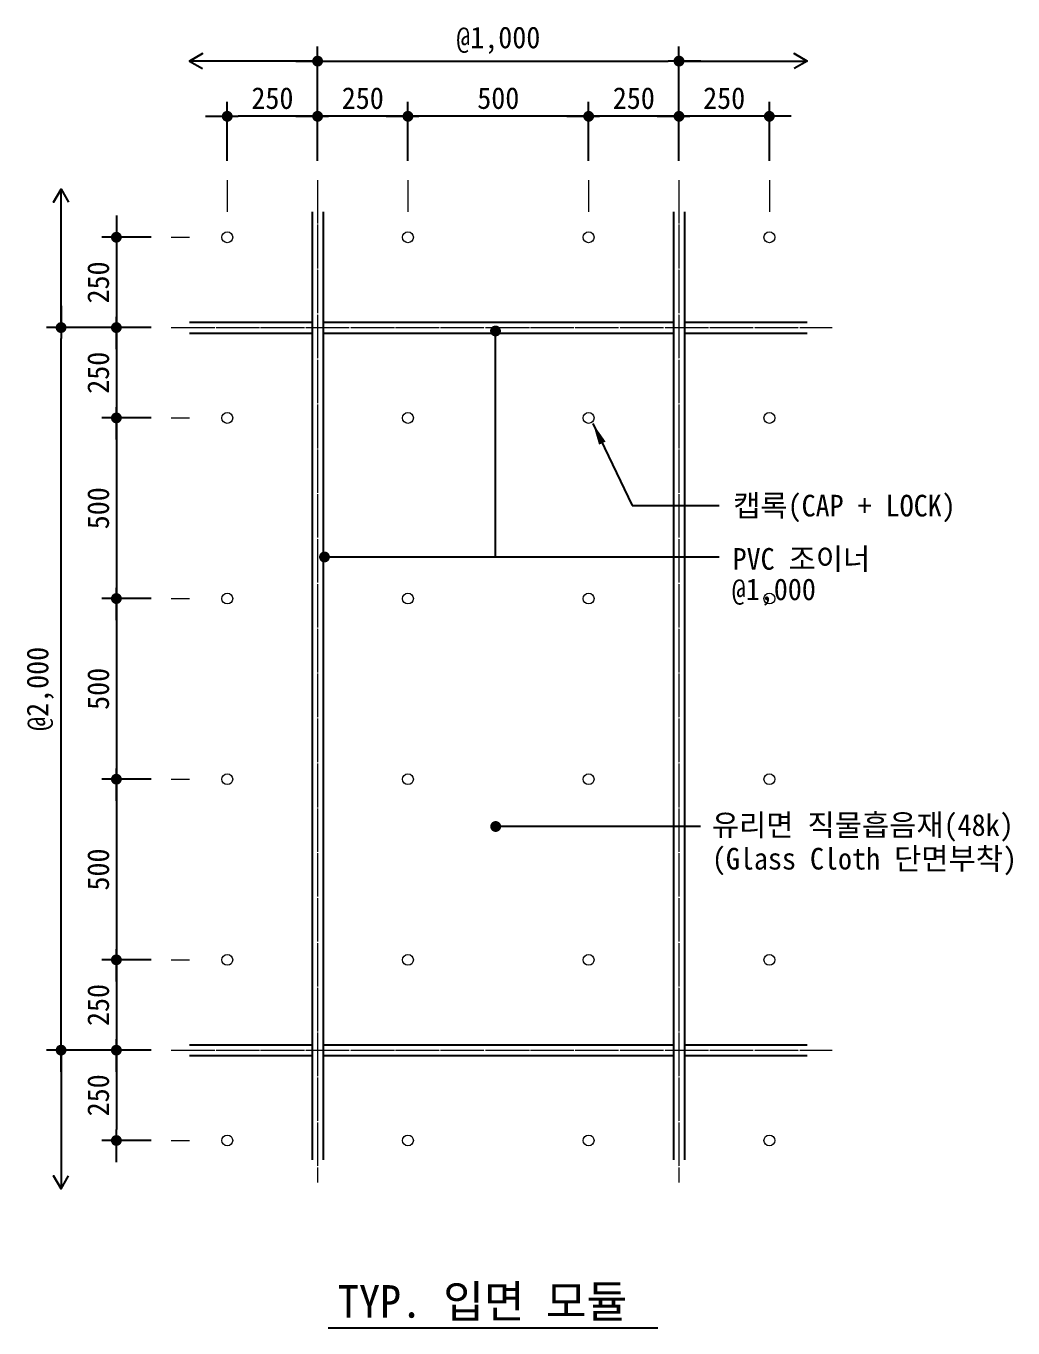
# Model space of a CAD drawing. Header units: millimetres. Extents: x 209 to 75467, y 6568 to 12199.
# Drawn here: x 42480 to 43845, y 10162 to 11964 of the extents above; entities that cross this region are included whole.
import ezdxf
from ezdxf.enums import TextEntityAlignment as Align

# ---------------------------------------------------------------- set-up
doc = ezdxf.new("R2010")
doc.units = ezdxf.units.MM
doc.header["$MEASUREMENT"] = 0
doc.linetypes.add('CEN', pattern=[62, 60, -1, 0, -1])
doc.layers.get('0').update_dxf_attribs({"linetype": 'CONTINUOUS'})
for name, color, linetype, lineweight in [('A-CNTL', 1, 'CEN', 15), ('A-DIMS', 7, 'CONTINUOUS', 25), ('A-ELEV-LIN2', 7, 'CONTINUOUS', 25), ('A-ELEV-LIN3', 8, 'CONTINUOUS', 18), ('A-MKXS-LEAD', 7, 'CONTINUOUS', 25), ('A-MKXS-TEXT1', 3, 'CONTINUOUS', 25), ('A-MKXX-SYMB', 7, 'CONTINUOUS', 25), ('A-XXXX-TXT1', 3, 'CONTINUOUS', 25)]:
    doc.layers.add(name, color=color, linetype=linetype, lineweight=lineweight)
doc.styles.add('HY울릉도L', font='H2GTRE.TTF')
doc.styles.add('돋움체', font='')
doc.styles.get('돋움체').set_extended_font_data('DotumChe')
doc.dimstyles.new('CDIM', dxfattribs={"dimtxt": 3, "dimasz": 1.5, "dimexe": 2, "dimexo": 1, "dimgap": 1, "dimtad": 1, "dimdec": 0, "dimrnd": 0.5, "dimzin": 0, "dimdsep": 32, "dimlunit": 6, "dimtxsty": 'HY울릉도L', "dimblk1": '_CIDOT', "dimblk2": '_CIDOT', "dimsah": 1, "dimcen": 5.5, "dimclrd": 2, "dimclre": 2, "dimclrt": 7, "dimadec": 0, "dimazin": 0, "dimtfac": 1, "dimtdec": 0, "dimtix": 1, "dimtmove": 2, "dimatfit": 1, "dimldrblk": '_CIDOT', "dimfxl": 1, "dimtolj": 1, "dimtzin": 0, "dimlwd": -1, "dimarcsym": 0})

# ---------------------------------------------------------------- blocks, each defined once
blk = doc.blocks.new('_CIDOT')
at = {"color": 0, "linetype": 'ByBlock'}
blk.add_line((2, 0), (-1, 0), dxfattribs=at)
at = {"color": 0, "linetype": 'ByBlock', "const_width": 0.5}
blk.add_lwpolyline([(-0.25, 0, 1), (0.25, 0, 1)], format="xyb", close=True, dxfattribs=at)
blk = doc.blocks.new('*D167')
at = {"layer": 'A-DIMS', "lineweight": -2, "transparency": 16777216}
for p, q in [((42652.6, 11171.6), (42584.5, 11171.6)), ((42652.6, 10921.6), (42584.5, 10921.6))]:
    blk.add_line(p, q, dxfattribs=at)
at = {"layer": 'A-DIMS', "transparency": 16777216}
blk.add_line((42604.5, 11156.6), (42604.5, 10936.6), dxfattribs=at)
at = {"layer": 'A-DIMS', "transparency": 16777216, "xscale": 15, "yscale": 15, "zscale": 15}
for p, rotation in [((42604.5, 11171.6), 90), ((42604.5, 10921.6), 270)]:
    blk.add_blockref('_CIDOT', p, dxfattribs=dict(at, rotation=rotation))
at = {"layer": 'A-DIMS', "color": 3, "transparency": 16777216, "insert": (42579.5, 11046.6), "char_height": 30, "attachment_point": 5, "rotation": 90, "style": '돋움체'}
blk.add_mtext('\\A1;500', dxfattribs=at)
blk = doc.blocks.new('*D182')
at = {"layer": 'A-DIMS', "lineweight": -2, "transparency": 16777216}
for p, q in [((42652.6, 10546.6), (42584.5, 10546.6)), ((42652.6, 10421.6), (42584.5, 10421.6))]:
    blk.add_line(p, q, dxfattribs=at)
at = {"layer": 'A-DIMS', "transparency": 16777216}
blk.add_line((42604.5, 10531.6), (42604.5, 10436.6), dxfattribs=at)
at = {"layer": 'A-DIMS', "transparency": 16777216, "xscale": 15, "yscale": 15, "zscale": 15}
for p, rotation in [((42604.5, 10546.6), 90), ((42604.5, 10421.6), 270)]:
    blk.add_blockref('_CIDOT', p, dxfattribs=dict(at, rotation=rotation))
at = {"layer": 'A-DIMS', "color": 3, "transparency": 16777216, "insert": (42579.5, 10484.1), "char_height": 30, "attachment_point": 5, "rotation": 90, "style": '돋움체'}
blk.add_mtext('\\A1;250', dxfattribs=at)
blk = doc.blocks.new('*D183')
at = {"layer": 'A-DIMS', "lineweight": -2, "transparency": 16777216}
for p, q in [((42652.6, 11671.6), (42584.5, 11671.6)), ((42652.6, 11546.6), (42584.5, 11546.6))]:
    blk.add_line(p, q, dxfattribs=at)
at = {"layer": 'A-DIMS', "transparency": 16777216}
blk.add_line((42604.5, 11656.6), (42604.5, 11561.6), dxfattribs=at)
at = {"layer": 'A-DIMS', "transparency": 16777216, "xscale": 15, "yscale": 15, "zscale": 15}
for p, rotation in [((42604.5, 11671.6), 90), ((42604.5, 11546.6), 270)]:
    blk.add_blockref('_CIDOT', p, dxfattribs=dict(at, rotation=rotation))
at = {"layer": 'A-DIMS', "color": 3, "transparency": 16777216, "insert": (42579.5, 11609.1), "char_height": 30, "attachment_point": 5, "rotation": 90, "style": '돋움체'}
blk.add_mtext('\\A1;250', dxfattribs=at)
blk = doc.blocks.new('*D184')
at = {"layer": 'A-DIMS', "lineweight": -2, "transparency": 16777216}
for p, q in [((43382.9, 11777.4), (43382.9, 11859)), ((43507.9, 11777.4), (43507.9, 11859))]:
    blk.add_line(p, q, dxfattribs=at)
at = {"layer": 'A-DIMS', "transparency": 16777216}
blk.add_line((43492.9, 11839), (43397.9, 11839), dxfattribs=at)
at = {"layer": 'A-DIMS', "transparency": 16777216, "xscale": 15, "yscale": 15, "zscale": 15, "rotation": 180}
blk.add_blockref('_CIDOT', (43382.9, 11839), dxfattribs=at)
at = {"layer": 'A-DIMS', "transparency": 16777216, "xscale": 15, "yscale": 15, "zscale": 15}
blk.add_blockref('_CIDOT', (43507.9, 11839), dxfattribs=at)
at = {"layer": 'A-DIMS', "color": 3, "transparency": 16777216, "insert": (43445.4, 11864), "char_height": 30, "attachment_point": 5, "style": '돋움체'}
blk.add_mtext('\\A1;250', dxfattribs=at)
blk = doc.blocks.new('*D185')
at = {"layer": 'A-DIMS', "lineweight": -2, "transparency": 16777216}
for p, q in [((42757.9, 11777.4), (42757.9, 11859)), ((42882.9, 11777.4), (42882.9, 11859))]:
    blk.add_line(p, q, dxfattribs=at)
at = {"layer": 'A-DIMS', "transparency": 16777216}
blk.add_line((42867.9, 11839), (42772.9, 11839), dxfattribs=at)
at = {"layer": 'A-DIMS', "transparency": 16777216, "xscale": 15, "yscale": 15, "zscale": 15, "rotation": 180}
blk.add_blockref('_CIDOT', (42757.9, 11839), dxfattribs=at)
at = {"layer": 'A-DIMS', "transparency": 16777216, "xscale": 15, "yscale": 15, "zscale": 15}
blk.add_blockref('_CIDOT', (42882.9, 11839), dxfattribs=at)
at = {"layer": 'A-DIMS', "color": 3, "transparency": 16777216, "insert": (42820.4, 11864), "char_height": 30, "attachment_point": 5, "style": '돋움체'}
blk.add_mtext('\\A1;250', dxfattribs=at)
blk = doc.blocks.new('*D186')
at = {"layer": 'A-DIMS', "lineweight": -2, "transparency": 16777216}
for p, q in [((42882.9, 11777.4), (42882.9, 11859)), ((43007.9, 11777.4), (43007.9, 11859))]:
    blk.add_line(p, q, dxfattribs=at)
at = {"layer": 'A-DIMS', "transparency": 16777216}
blk.add_line((42992.9, 11839), (42897.9, 11839), dxfattribs=at)
at = {"layer": 'A-DIMS', "transparency": 16777216, "xscale": 15, "yscale": 15, "zscale": 15, "rotation": 180}
blk.add_blockref('_CIDOT', (42882.9, 11839), dxfattribs=at)
at = {"layer": 'A-DIMS', "transparency": 16777216, "xscale": 15, "yscale": 15, "zscale": 15}
blk.add_blockref('_CIDOT', (43007.9, 11839), dxfattribs=at)
at = {"layer": 'A-DIMS', "color": 3, "transparency": 16777216, "insert": (42945.4, 11864), "char_height": 30, "attachment_point": 5, "style": '돋움체'}
blk.add_mtext('\\A1;250', dxfattribs=at)
blk = doc.blocks.new('*D187')
at = {"layer": 'A-DIMS', "lineweight": -2, "transparency": 16777216}
for p, q in [((42882.9, 11777.4), (42882.9, 11935.4)), ((43382.9, 11777.4), (43382.9, 11935.4))]:
    blk.add_line(p, q, dxfattribs=at)
at = {"layer": 'A-DIMS', "transparency": 16777216}
blk.add_line((42897.9, 11915.4), (43367.9, 11915.4), dxfattribs=at)
at = {"layer": 'A-DIMS', "transparency": 16777216, "xscale": 15, "yscale": 15, "zscale": 15, "rotation": 180}
blk.add_blockref('_CIDOT', (42882.9, 11915.4), dxfattribs=at)
at = {"layer": 'A-DIMS', "transparency": 16777216, "xscale": 15, "yscale": 15, "zscale": 15}
blk.add_blockref('_CIDOT', (43382.9, 11915.4), dxfattribs=at)
at = {"layer": 'A-DIMS', "color": 3, "transparency": 16777216, "insert": (43132.9, 11944.3), "char_height": 30, "attachment_point": 5, "style": '돋움체'}
blk.add_mtext('\\A1;@1,000', dxfattribs=at)
blk = doc.blocks.new('*D188')
at = {"layer": 'A-DIMS', "lineweight": -2, "transparency": 16777216}
for p, q in [((43007.9, 11777.4), (43007.9, 11859)), ((43257.9, 11777.4), (43257.9, 11859))]:
    blk.add_line(p, q, dxfattribs=at)
at = {"layer": 'A-DIMS', "transparency": 16777216}
blk.add_line((43242.9, 11839), (43022.9, 11839), dxfattribs=at)
at = {"layer": 'A-DIMS', "transparency": 16777216, "xscale": 15, "yscale": 15, "zscale": 15, "rotation": 180}
blk.add_blockref('_CIDOT', (43007.9, 11839), dxfattribs=at)
at = {"layer": 'A-DIMS', "transparency": 16777216, "xscale": 15, "yscale": 15, "zscale": 15}
blk.add_blockref('_CIDOT', (43257.9, 11839), dxfattribs=at)
at = {"layer": 'A-DIMS', "color": 3, "transparency": 16777216, "insert": (43132.9, 11864), "char_height": 30, "attachment_point": 5, "style": '돋움체'}
blk.add_mtext('\\A1;500', dxfattribs=at)
blk = doc.blocks.new('*D189')
at = {"layer": 'A-DIMS', "lineweight": -2, "transparency": 16777216}
for p, q in [((43257.9, 11777.4), (43257.9, 11859)), ((43382.9, 11777.4), (43382.9, 11859))]:
    blk.add_line(p, q, dxfattribs=at)
at = {"layer": 'A-DIMS', "transparency": 16777216}
blk.add_line((43367.9, 11839), (43272.9, 11839), dxfattribs=at)
at = {"layer": 'A-DIMS', "transparency": 16777216, "xscale": 15, "yscale": 15, "zscale": 15, "rotation": 180}
blk.add_blockref('_CIDOT', (43257.9, 11839), dxfattribs=at)
at = {"layer": 'A-DIMS', "transparency": 16777216, "xscale": 15, "yscale": 15, "zscale": 15}
blk.add_blockref('_CIDOT', (43382.9, 11839), dxfattribs=at)
at = {"layer": 'A-DIMS', "color": 3, "transparency": 16777216, "insert": (43320.4, 11864), "char_height": 30, "attachment_point": 5, "style": '돋움체'}
blk.add_mtext('\\A1;250', dxfattribs=at)
blk = doc.blocks.new('*D190')
at = {"layer": 'A-DIMS', "lineweight": -2, "transparency": 16777216}
for p, q in [((42652.6, 10671.6), (42584.5, 10671.6)), ((42652.6, 10546.6), (42584.5, 10546.6))]:
    blk.add_line(p, q, dxfattribs=at)
at = {"layer": 'A-DIMS', "transparency": 16777216}
blk.add_line((42604.5, 10656.6), (42604.5, 10561.6), dxfattribs=at)
at = {"layer": 'A-DIMS', "transparency": 16777216, "xscale": 15, "yscale": 15, "zscale": 15}
for p, rotation in [((42604.5, 10671.6), 90), ((42604.5, 10546.6), 270)]:
    blk.add_blockref('_CIDOT', p, dxfattribs=dict(at, rotation=rotation))
at = {"layer": 'A-DIMS', "color": 3, "transparency": 16777216, "insert": (42579.5, 10609.1), "char_height": 30, "attachment_point": 5, "rotation": 90, "style": '돋움체'}
blk.add_mtext('\\A1;250', dxfattribs=at)
blk = doc.blocks.new('*D191')
at = {"layer": 'A-DIMS', "lineweight": -2, "transparency": 16777216}
for p, q in [((42652.6, 11546.6), (42508, 11546.6)), ((42652.6, 10546.6), (42508, 10546.6))]:
    blk.add_line(p, q, dxfattribs=at)
at = {"layer": 'A-DIMS', "transparency": 16777216}
blk.add_line((42528, 10561.6), (42528, 11531.6), dxfattribs=at)
at = {"layer": 'A-DIMS', "transparency": 16777216, "xscale": 15, "yscale": 15, "zscale": 15}
for p, rotation in [((42528, 11546.6), 90), ((42528, 10546.6), 270)]:
    blk.add_blockref('_CIDOT', p, dxfattribs=dict(at, rotation=rotation))
at = {"layer": 'A-DIMS', "color": 3, "transparency": 16777216, "insert": (42499.2, 11046.6), "char_height": 30, "attachment_point": 5, "rotation": 90, "style": '돋움체'}
blk.add_mtext('\\A1;@2,000', dxfattribs=at)
blk = doc.blocks.new('*D192')
at = {"layer": 'A-DIMS', "lineweight": -2, "transparency": 16777216}
for p, q in [((42652.6, 10921.6), (42584.5, 10921.6)), ((42652.6, 10671.6), (42584.5, 10671.6))]:
    blk.add_line(p, q, dxfattribs=at)
at = {"layer": 'A-DIMS', "transparency": 16777216}
blk.add_line((42604.5, 10906.6), (42604.5, 10686.6), dxfattribs=at)
at = {"layer": 'A-DIMS', "transparency": 16777216, "xscale": 15, "yscale": 15, "zscale": 15}
for p, rotation in [((42604.5, 10921.6), 90), ((42604.5, 10671.6), 270)]:
    blk.add_blockref('_CIDOT', p, dxfattribs=dict(at, rotation=rotation))
at = {"layer": 'A-DIMS', "color": 3, "transparency": 16777216, "insert": (42579.5, 10796.6), "char_height": 30, "attachment_point": 5, "rotation": 90, "style": '돋움체'}
blk.add_mtext('\\A1;500', dxfattribs=at)
blk = doc.blocks.new('*D193')
at = {"layer": 'A-DIMS', "lineweight": -2, "transparency": 16777216}
for p, q in [((42652.6, 11421.6), (42584.5, 11421.6)), ((42652.6, 11171.6), (42584.5, 11171.6))]:
    blk.add_line(p, q, dxfattribs=at)
at = {"layer": 'A-DIMS', "transparency": 16777216}
blk.add_line((42604.5, 11406.6), (42604.5, 11186.6), dxfattribs=at)
at = {"layer": 'A-DIMS', "transparency": 16777216, "xscale": 15, "yscale": 15, "zscale": 15}
for p, rotation in [((42604.5, 11421.6), 90), ((42604.5, 11171.6), 270)]:
    blk.add_blockref('_CIDOT', p, dxfattribs=dict(at, rotation=rotation))
at = {"layer": 'A-DIMS', "color": 3, "transparency": 16777216, "insert": (42579.5, 11296.6), "char_height": 30, "attachment_point": 5, "rotation": 90, "style": '돋움체'}
blk.add_mtext('\\A1;500', dxfattribs=at)
blk = doc.blocks.new('*D194')
at = {"layer": 'A-DIMS', "lineweight": -2, "transparency": 16777216}
for p, q in [((42652.6, 11546.6), (42584.5, 11546.6)), ((42652.6, 11421.6), (42584.5, 11421.6))]:
    blk.add_line(p, q, dxfattribs=at)
at = {"layer": 'A-DIMS', "transparency": 16777216}
blk.add_line((42604.5, 11531.6), (42604.5, 11436.6), dxfattribs=at)
at = {"layer": 'A-DIMS', "transparency": 16777216, "xscale": 15, "yscale": 15, "zscale": 15}
for p, rotation in [((42604.5, 11546.6), 90), ((42604.5, 11421.6), 270)]:
    blk.add_blockref('_CIDOT', p, dxfattribs=dict(at, rotation=rotation))
at = {"layer": 'A-DIMS', "color": 3, "transparency": 16777216, "insert": (42579.5, 11484.1), "char_height": 30, "attachment_point": 5, "rotation": 90, "style": '돋움체'}
blk.add_mtext('\\A1;250', dxfattribs=at)

msp = doc.modelspace()

# ---------------------------------------------------------------- linework, layer by layer
at = {"layer": 'A-CNTL'}
for p, q in [((42757.9, 11750.6), (42757.9, 11706.9)), ((42882.9, 11750.6), (42882.9, 10363.6)), ((43007.9, 11750.6), (43007.9, 11706.9)), ((43257.9, 11750.6), (43257.9, 11706.9)), ((43382.9, 11750.6), (43382.9, 10363.6)), ((43507.9, 11750.6), (43507.9, 11706.9)), ((42680.5, 11671.6), (42705.6, 11671.6)), ((42680.5, 11546.6), (43594.8, 11546.6)), ((42680.5, 11421.6), (42705.6, 11421.6)), ((42680.5, 11171.6), (42705.6, 11171.6)), ((42680.5, 10921.6), (42705.6, 10921.6)), ((42680.5, 10671.6), (42705.6, 10671.6)), ((42680.5, 10546.6), (43594.8, 10546.6)), ((42680.5, 10421.6), (42705.6, 10421.6))]:
    msp.add_line(p, q, dxfattribs=at)
at = {"layer": 'A-DIMS'}
for points in [[(42882.9, 11915.4), (42705.6, 11915.4), (42723.6, 11925.8), (42705.6, 11915.4), (42723.6, 11905)], [(43382.9, 11915.4), (43560.2, 11915.4), (43542.2, 11925.8), (43560.2, 11915.4), (43542.2, 11905)], [(42528, 11546.6), (42528, 11738.4), (42517.7, 11720.4), (42528, 11738.4), (42538.4, 11720.4)], [(42528, 10546.6), (42528, 10354.8), (42517.7, 10372.8), (42528, 10354.8), (42538.4, 10372.8)]]:
    msp.add_lwpolyline(points, dxfattribs=at)
at = {"layer": 'A-ELEV-LIN2'}
for p, q in [((42875.4, 11706.9), (42875.4, 10394.6)), ((42890.4, 11706.9), (42890.4, 10394.6)), ((43375.4, 11706.9), (43375.4, 10394.6)), ((43390.4, 11706.9), (43390.4, 10394.6)), ((42705.6, 11554.1), (42875.4, 11554.1)), ((42890.4, 11554.1), (43375.4, 11554.1)), ((43390.4, 11554.1), (43560.2, 11554.1)), ((42705.6, 11539.1), (42875.4, 11539.1)), ((42890.4, 11539.1), (43375.4, 11539.1)), ((43390.4, 11539.1), (43560.2, 11539.1)), ((42705.6, 10554.1), (42875.4, 10554.1)), ((42890.4, 10554.1), (43375.4, 10554.1)), ((43390.4, 10554.1), (43560.2, 10554.1)), ((42705.6, 10539.1), (42875.4, 10539.1)), ((42890.4, 10539.1), (43375.4, 10539.1)), ((43390.4, 10539.1), (43560.2, 10539.1))]:
    msp.add_line(p, q, dxfattribs=at)
at = {"layer": 'A-ELEV-LIN3'}
for centre in [(42757.9, 11671.6), (43007.9, 11671.6), (43257.9, 11671.6), (43507.9, 11671.6), (42757.9, 11421.6), (43007.9, 11421.6), (43257.9, 11421.6), (43507.9, 11421.6), (42757.9, 11171.6), (43007.9, 11171.6), (43257.9, 11171.6), (43507.9, 11171.6), (42757.9, 10921.6), (43007.9, 10921.6), (43257.9, 10921.6), (43507.9, 10921.6), (42757.9, 10671.6), (43007.9, 10671.6), (43257.9, 10671.6), (43507.9, 10671.6), (42757.9, 10421.6), (43007.9, 10421.6), (43257.9, 10421.6), (43507.9, 10421.6)]:
    msp.add_circle(centre, 7.5, dxfattribs=at)
at = {"layer": 'A-MKXS-LEAD'}
for p, q in [((43129.1, 11229.1), (43129.1, 11541.9)), ((43263.8, 11413.8), (43317.9, 11300.4)), ((43317.9, 11300.4), (43438.5, 11300.4)), ((43438.5, 11229.1), (42892.4, 11229.1)), ((43412.6, 10856.1), (43129.3, 10856.1))]:
    msp.add_line(p, q, dxfattribs=at)
at = {"layer": 'A-MKXS-LEAD', "const_width": 7.5}
for points in [[(43132.8, 11541.9, 1), (43125.3, 11541.9, 1)], [(42892.4, 11232.9, 1), (42892.4, 11225.4, 1)], [(43129.3, 10859.9, 1), (43129.3, 10852.4, 1)]]:
    msp.add_lwpolyline(points, format="xyb", close=True, dxfattribs=at)
at = {"layer": 'A-MKXS-LEAD'}
msp.add_lwpolyline([(43263.8, 11413.8, 10, 10, 0), (43263.8, 11413.8, 0, 10, 0), (43276.8, 11386.7, 10, 10, 0)], format="xyseb", dxfattribs=at)
at = {"layer": 'A-MKXX-SYMB'}
msp.add_line((42897.4, 10162.1), (43353.6, 10162.1), dxfattribs=at)

# ---------------------------------------------------------------- texts
at = {"layer": 'A-MKXS-TEXT1', "style": '돋움체'}
for s, p in [('캡록(CAP + LOCK)', (43611.8, 11298.1)), ('PVC 조이너', (43552.3, 11226.8)), ('@1,000', (43514.1, 11180.5))]:
    msp.add_text(s, height=30, dxfattribs=at).set_placement(p, align=Align.MIDDLE)
for s, p in [('유리면 직물흡음재(48k)', (43428.4, 10843.2)), ('(Glass Cloth 단면부착)', (43428.4, 10796.6))]:
    msp.add_text(s, height=30, dxfattribs=at).set_placement(p)
at = {"layer": 'A-XXXX-TXT1', "style": '돋움체'}
msp.add_text('TYP. 입면 모듈', height=45, dxfattribs=at).set_placement((42911.1, 10176.4))

# ---------------------------------------------------------------- dimensions: what is measured, and where the dimension line sits
at = {"layer": 'A-DIMS'}
dim = msp.add_linear_dim(base=(43382.9, 11915.4), p1=(42882.9, 11767.4), p2=(43382.9, 11767.4), text='@1,000', dimstyle='CDIM', override={"dimscale": 10, "dimtxsty": '돋움체', "dimclrd": 256, "dimclre": 256, "dimclrt": 3}, dxfattribs=at)
dim.commit()
dim.dimension.update_dxf_attribs({"geometry": '*D187', "text_midpoint": (43132.9, 11944.3)})
for base, p1, p2, angle, text, picture, middle in [((42757.9, 11839), (42882.9, 11767.4), (42757.9, 11767.4), 180, '250', '*D185', (42820.4, 11864)), ((42882.9, 11839), (43007.9, 11767.4), (42882.9, 11767.4), 180, '250', '*D186', (42945.4, 11864)), ((43007.9, 11839), (43257.9, 11767.4), (43007.9, 11767.4), 180, '500', '*D188', (43132.9, 11864)), ((43257.9, 11839), (43382.9, 11767.4), (43257.9, 11767.4), 180, '250', '*D189', (43320.4, 11864)), ((43382.9, 11839), (43507.9, 11767.4), (43382.9, 11767.4), 180, '250', '*D184', (43445.4, 11864)), ((42604.5, 11546.6), (42662.6, 11671.6), (42662.6, 11546.6), 270, '250', '*D183', (42579.5, 11609.1)), ((42528, 11546.6), (42662.6, 10546.6), (42662.6, 11546.6), 90, '@2,000', '*D191', (42499.2, 11046.6)), ((42604.5, 11421.6), (42662.6, 11546.6), (42662.6, 11421.6), 270, '250', '*D194', (42579.5, 11484.1)), ((42604.5, 11171.6), (42662.6, 11421.6), (42662.6, 11171.6), 270, '500', '*D193', (42579.5, 11296.6)), ((42604.5, 10921.6), (42662.6, 11171.6), (42662.6, 10921.6), 270, '500', '*D167', (42579.5, 11046.6)), ((42604.5, 10671.6), (42662.6, 10921.6), (42662.6, 10671.6), 270, '500', '*D192', (42579.5, 10796.6)), ((42604.5, 10546.6), (42662.6, 10671.6), (42662.6, 10546.6), 270, '250', '*D190', (42579.5, 10609.1)), ((42604.5, 10421.6), (42662.6, 10546.6), (42662.6, 10421.6), 270, '250', '*D182', (42579.5, 10484.1))]:
    dim = msp.add_linear_dim(base=base, p1=p1, p2=p2, angle=angle, text=text, dimstyle='CDIM', override={"dimscale": 10, "dimtxsty": '돋움체', "dimclrd": 256, "dimclre": 256, "dimclrt": 3}, dxfattribs=at)
    dim.commit()
    dim.dimension.update_dxf_attribs({"geometry": picture, "text_midpoint": middle})

doc.saveas('drawing.dxf')
